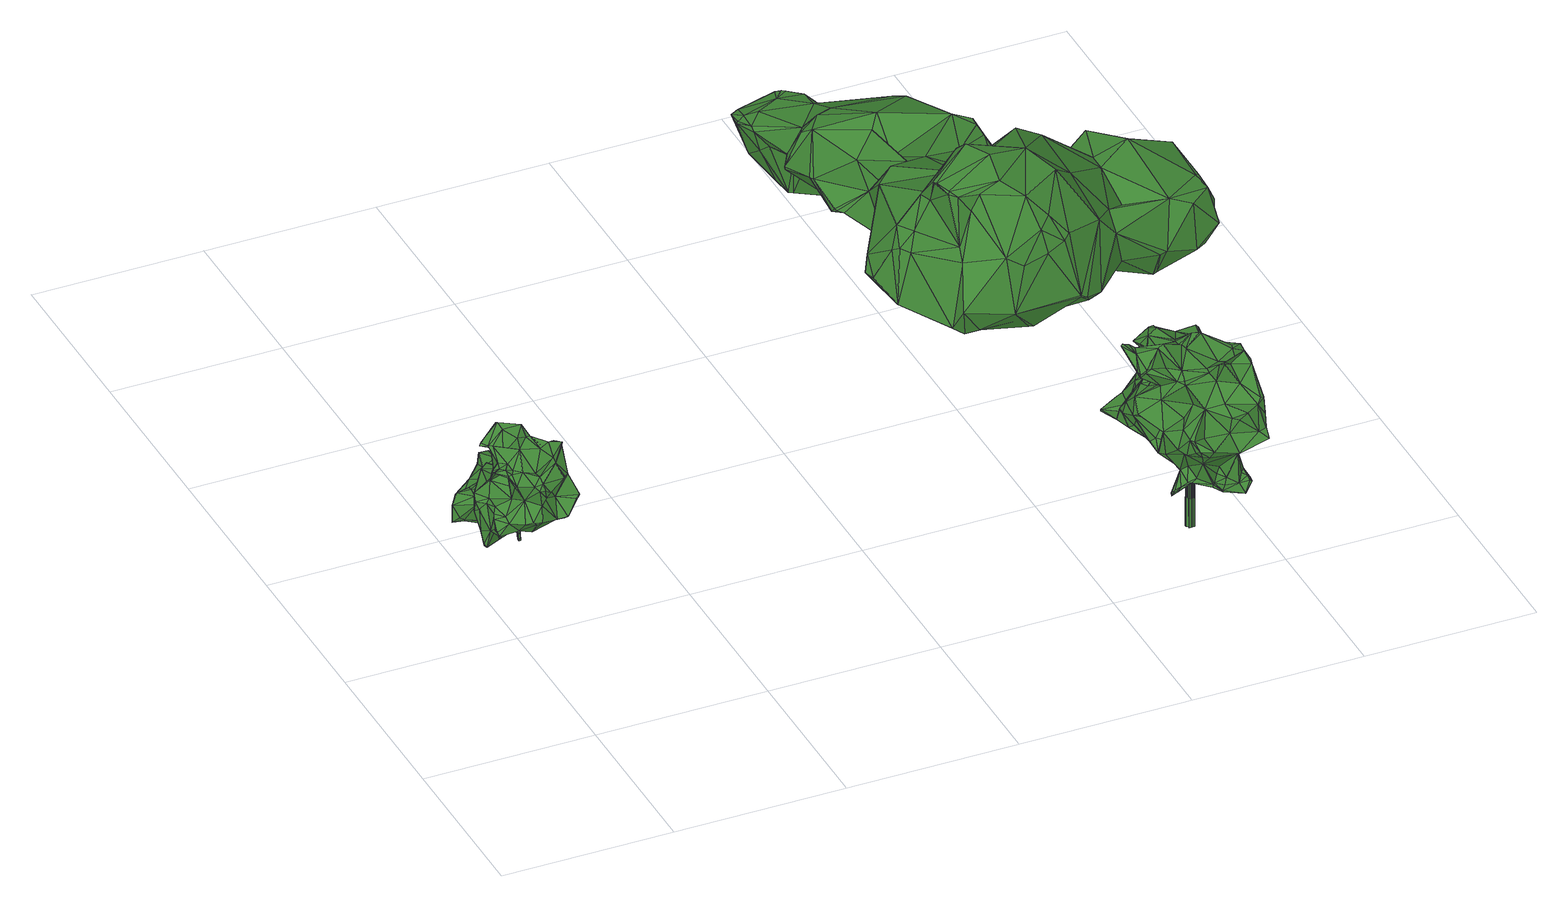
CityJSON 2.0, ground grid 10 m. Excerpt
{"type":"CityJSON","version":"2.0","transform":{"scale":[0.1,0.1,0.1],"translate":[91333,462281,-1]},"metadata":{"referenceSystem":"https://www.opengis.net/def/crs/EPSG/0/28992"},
"CityObjects":{
"tree1":{"type":"SolitaryVegetationObject","attributes":{"gtid":264,"crown_width_m":7.08,"crown_median_z":2.99,"trunk_H_m":3.15,"trunk_DBH_m":0.193,"trunk_radius_m":0.0963,"trunk_base_height_m":-0.16,"original_gtid":"269"},"geometry":[{"type":"Solid","lod":"3","boundaries":[[[[0,1,2]],[[3,4,5]],[[6,4,3]],[[7,8,5]],[[9,10,11]],[[12,13,14]],[[15,1,16]],[[17,18,19]],[[20,21,22]],[[23,24,25]],[[8,26,27]],[[28,29,30]],[[31,32,33]],[[34,35,19]],[[36,37,38]],[[7,39,16]],[[7,16,8]],[[40,41,42]],[[43,44,45]],[[46,47,48]],[[49,50,27]],[[51,25,52]],[[53,54,55]],[[42,41,56]],[[57,58,59]],[[60,61,62]],[[63,64,65]],[[66,67,68]],[[69,5,4]],[[70,71,72]],[[39,2,16]],[[39,73,2]],[[47,74,75]],[[76,33,32]],[[77,78,79]],[[40,80,81]],[[28,82,29]],[[82,83,84]],[[85,86,87]],[[88,87,86]],[[88,86,89]],[[90,46,50]],[[91,84,92]],[[93,87,88]],[[94,95,96]],[[70,72,68]],[[97,98,99]],[[100,101,64]],[[71,48,102]],[[103,17,49]],[[104,105,106]],[[70,107,50]],[[108,109,110]],[[111,112,113]],[[114,95,115]],[[43,116,117]],[[116,108,117]],[[44,117,74]],[[117,110,74]],[[19,118,34]],[[119,118,19]],[[22,120,121]],[[122,123,124]],[[125,126,127]],[[125,127,88]],[[128,129,130]],[[131,132,133]],[[132,134,133]],[[135,68,54]],[[36,136,137]],[[36,137,37]],[[82,105,138]],[[55,54,68]],[[41,139,140]],[[41,141,139]],[[140,139,141]],[[76,142,143]],[[14,144,145]],[[31,146,144]],[[147,148,56]],[[147,56,123]],[[149,147,123]],[[101,100,150]],[[32,13,142]],[[100,140,150]],[[17,19,35]],[[117,44,43]],[[40,151,145]],[[23,25,51]],[[8,135,5]],[[145,152,14]],[[153,154,155]],[[82,28,106]],[[156,106,28]],[[71,50,157]],[[74,47,46]],[[158,159,160]],[[161,10,162]],[[37,163,134]],[[159,164,165]],[[135,54,3]],[[92,166,91]],[[167,164,168]],[[169,164,167]],[[87,170,85]],[[71,157,48]],[[77,10,9]],[[54,53,171]],[[150,140,141]],[[172,173,33]],[[129,128,174]],[[51,52,174]],[[69,170,175]],[[94,113,95]],[[95,113,176]],[[116,45,177]],[[61,60,30]],[[118,119,46]],[[178,153,155]],[[68,72,55]],[[179,180,181]],[[182,80,183]],[[183,80,184]],[[55,72,71]],[[185,186,187]],[[46,34,118]],[[31,144,32]],[[111,113,125]],[[188,136,155]],[[7,5,69]],[[59,58,142]],[[2,187,186]],[[129,166,189]],[[3,5,135]],[[98,62,190]],[[191,190,62]],[[152,48,192]],[[145,193,152]],[[151,152,193]],[[151,193,145]],[[9,11,194]],[[112,89,195]],[[114,96,95]],[[196,173,131]],[[85,197,86]],[[6,197,85]],[[0,2,73]],[[77,162,10]],[[56,198,199]],[[176,113,112]],[[200,176,112]],[[201,75,109]],[[40,81,151]],[[91,166,30]],[[129,30,166]],[[10,179,11]],[[119,74,46]],[[188,155,154]],[[63,196,64]],[[64,196,131]],[[195,89,202]],[[195,202,159]],[[197,202,86]],[[89,86,202]],[[169,203,95]],[[60,28,30]],[[146,65,101]],[[95,176,200]],[[52,25,204]],[[52,204,190]],[[103,205,17]],[[143,79,78]],[[206,31,33]],[[165,164,169]],[[184,80,207]],[[208,154,25]],[[208,25,24]],[[209,210,211]],[[52,190,191]],[[52,191,174]],[[62,61,174]],[[92,84,121]],[[49,35,90]],[[34,90,35]],[[178,136,36]],[[35,49,17]],[[144,212,145]],[[31,65,146]],[[163,213,214]],[[111,125,112]],[[188,213,136]],[[55,102,53]],[[71,102,55]],[[38,134,215]],[[37,134,38]],[[29,82,84]],[[180,216,20]],[[85,217,6]],[[4,6,217]],[[218,219,171]],[[6,219,218]],[[73,220,0]],[[94,220,73]],[[96,220,94]],[[206,65,31]],[[69,175,7]],[[166,92,177]],[[166,177,221]],[[191,62,174]],[[104,222,223]],[[224,0,225]],[[80,226,207]],[[148,207,226]],[[97,99,227]],[[0,224,228]],[[138,181,180]],[[207,148,147]],[[206,63,65]],[[48,152,102]],[[216,179,10]],[[229,53,102]],[[98,97,156]],[[7,175,39]],[[101,65,64]],[[146,101,150]],[[146,150,230]],[[4,170,69]],[[56,226,42]],[[106,227,104]],[[212,141,145]],[[15,16,185]],[[200,112,195]],[[143,142,58]],[[222,36,38]],[[214,134,163]],[[20,83,138]],[[17,205,189]],[[124,231,134]],[[62,98,156]],[[203,232,95]],[[233,160,202]],[[197,233,202]],[[73,234,94]],[[39,234,73]],[[175,170,39]],[[235,126,113]],[[50,46,157]],[[124,123,231]],[[174,224,51]],[[120,236,237]],[[120,237,121]],[[237,177,92]],[[144,238,13]],[[121,83,22]],[[208,232,203]],[[24,232,208]],[[48,157,46]],[[197,183,233]],[[160,233,183]],[[8,66,135]],[[161,21,216]],[[218,197,6]],[[0,228,1]],[[21,20,216]],[[158,160,207]],[[95,200,169]],[[232,24,239]],[[79,240,77]],[[162,77,240]],[[125,113,126]],[[45,116,43]],[[25,154,204]],[[96,225,220]],[[154,209,241]],[[203,169,167]],[[203,167,208]],[[167,168,208]],[[208,168,242]],[[20,22,83]],[[33,173,196]],[[173,194,243]],[[173,243,131]],[[160,184,207]],[[49,90,50]],[[217,85,170]],[[217,170,4]],[[22,240,120]],[[22,162,240]],[[240,236,120]],[[171,53,229]],[[182,183,218]],[[116,177,236]],[[45,221,177]],[[143,58,79]],[[128,130,103]],[[172,9,194]],[[216,10,161]],[[1,228,26]],[[121,84,83]],[[162,21,161]],[[94,234,244]],[[22,21,162]],[[127,244,234]],[[201,192,75]],[[47,75,192]],[[164,245,168]],[[129,61,30]],[[174,61,129]],[[44,74,45]],[[214,213,188]],[[121,237,92]],[[138,105,104]],[[171,219,54]],[[206,33,63]],[[211,188,209]],[[241,209,188]],[[123,199,231]],[[246,240,247]],[[36,222,227]],[[104,227,222]],[[88,127,93]],[[187,1,15]],[[23,51,225]],[[237,236,177]],[[190,153,98]],[[204,153,190]],[[194,173,172]],[[181,138,223]],[[104,223,138]],[[178,155,136]],[[185,187,15]],[[45,74,221]],[[137,213,37]],[[163,37,213]],[[63,33,196]],[[68,107,70]],[[114,23,96]],[[192,48,47]],[[114,115,23]],[[221,74,18]],[[144,146,212]],[[202,160,159]],[[208,209,154]],[[232,239,95]],[[248,186,185]],[[106,105,82]],[[106,156,97]],[[106,97,227]],[[249,189,205]],[[249,205,129]],[[249,129,189]],[[148,226,56]],[[149,207,147]],[[211,158,207]],[[57,250,246]],[[27,67,66]],[[57,13,12]],[[16,26,8]],[[194,251,243]],[[251,215,243]],[[179,216,180]],[[222,252,223]],[[19,74,119]],[[112,125,89]],[[88,89,125]],[[14,59,238]],[[13,57,59]],[[13,59,14]],[[1,26,16]],[[90,34,46]],[[189,166,221]],[[228,103,49]],[[227,178,36]],[[99,178,227]],[[23,225,96]],[[102,152,253]],[[115,95,239]],[[102,253,229]],[[127,234,170]],[[127,170,93]],[[40,145,141]],[[108,110,117]],[[240,108,116]],[[116,236,240]],[[109,108,246]],[[246,108,240]],[[30,84,91]],[[29,84,30]],[[144,14,238]],[[212,230,141]],[[150,141,230]],[[146,230,212]],[[57,247,58]],[[58,247,79]],[[240,79,247]],[[246,247,57]],[[60,156,28]],[[245,210,168]],[[248,2,186]],[[115,239,24]],[[17,189,18]],[[76,32,142]],[[221,18,189]],[[180,20,138]],[[208,254,209]],[[41,140,100]],[[110,109,75]],[[151,253,152]],[[70,50,71]],[[138,83,82]],[[100,199,198]],[[56,199,123]],[[110,75,74]],[[207,122,188]],[[245,211,210]],[[214,124,134]],[[214,122,124]],[[229,253,255]],[[126,235,127]],[[244,127,235]],[[154,241,188]],[[207,188,211]],[[136,213,137]],[[204,154,153]],[[3,54,219]],[[3,219,6]],[[159,245,164]],[[159,158,245]],[[158,211,245]],[[41,40,141]],[[214,188,122]],[[94,244,113]],[[205,103,130]],[[205,130,129]],[[251,252,215]],[[235,113,244]],[[222,38,252]],[[99,98,178]],[[229,255,171]],[[171,255,218]],[[255,182,218]],[[178,98,153]],[[93,170,87]],[[81,255,151]],[[109,246,201]],[[14,201,246]],[[201,152,192]],[[14,152,201]],[[50,107,27]],[[67,27,107]],[[67,107,68]],[[68,135,66]],[[224,174,128]],[[8,27,66]],[[228,224,128]],[[228,128,103]],[[60,62,156]],[[183,197,218]],[[18,74,19]],[[255,81,80]],[[255,80,182]],[[183,184,160]],[[24,23,115]],[[151,255,253]],[[254,210,209]],[[168,210,254]],[[0,220,225]],[[224,225,51]],[[2,1,187]],[[254,208,242]],[[242,168,254]],[[14,246,250]],[[250,12,14]],[[57,12,250]],[[132,243,134]],[[134,243,215]],[[131,243,132]],[[38,215,252]],[[223,11,181]],[[181,11,179]],[[251,194,11]],[[252,251,11]],[[252,11,223]],[[49,27,26]],[[49,26,228]],[[149,123,207]],[[207,123,122]],[[131,133,64]],[[172,78,9]],[[77,9,78]],[[234,39,170]],[[16,248,185]],[[16,2,248]],[[144,13,32]],[[59,13,238]],[[142,13,59]],[[195,159,256]],[[195,256,200]],[[169,200,256]],[[159,165,256]],[[169,256,165]],[[76,143,78]],[[76,78,33]],[[33,78,172]],[[56,41,198]],[[41,100,198]],[[64,231,199]],[[64,199,100]],[[64,133,231]],[[134,231,133]],[[40,226,80]],[[42,226,40]],[[257,258,259]],[[259,258,260]],[[259,260,261]],[[260,258,262]],[[260,262,261]],[[258,257,263]],[[258,263,262]],[[262,263,264]],[[262,264,261]],[[263,257,265]],[[263,265,264]],[[264,265,266]],[[264,266,261]],[[266,265,267]],[[266,267,261]],[[265,257,268]],[[265,268,267]],[[268,257,269]],[[268,269,267]],[[267,269,270]],[[267,270,261]],[[269,257,270]],[[270,257,259]],[[270,259,261]]]]}]},
"tree2":{"type":"SolitaryVegetationObject","attributes":{"gtid":201,"crown_width_m":8.65,"crown_median_z":6.66,"trunk_H_m":7.12,"trunk_DBH_m":0.424,"trunk_radius_m":0.212,"trunk_base_height_m":-0.46,"original_gtid":"206"},"geometry":[{"type":"Solid","lod":"3","boundaries":[[[[271,272,273]],[[274,275,276]],[[277,278,279]],[[280,281,282]],[[283,284,285]],[[286,287,273]],[[288,289,290]],[[291,292,293]],[[294,295,296]],[[296,295,272]],[[295,287,286]],[[297,298,299]],[[300,301,302]],[[285,284,303]],[[304,305,306]],[[294,307,308]],[[309,310,311]],[[297,312,298]],[[313,314,315]],[[313,316,314]],[[286,273,295]],[[317,318,288]],[[319,320,321]],[[312,297,322]],[[323,324,325]],[[326,327,328]],[[279,329,330]],[[324,299,298]],[[304,306,331]],[[332,333,334]],[[335,336,279]],[[337,331,338]],[[337,338,339]],[[340,341,342]],[[295,273,272]],[[343,344,302]],[[287,308,307]],[[325,345,323]],[[346,347,348]],[[349,350,351]],[[352,353,354]],[[355,319,356]],[[357,358,359]],[[357,359,360]],[[361,362,363]],[[364,365,366]],[[367,316,368]],[[369,370,371]],[[369,371,271]],[[372,373,374]],[[275,375,376]],[[377,378,315]],[[379,271,287]],[[380,381,364]],[[382,383,312]],[[325,312,383]],[[384,385,386]],[[384,387,385]],[[388,389,354]],[[390,391,392]],[[304,393,305]],[[385,394,386]],[[395,396,366]],[[366,365,395]],[[384,386,394]],[[344,327,397]],[[398,316,367]],[[399,398,367]],[[400,373,372]],[[401,402,403]],[[404,405,278]],[[404,278,406]],[[400,407,373]],[[408,409,410]],[[288,318,289]],[[411,412,413]],[[411,413,414]],[[280,415,416]],[[417,343,418]],[[398,377,419]],[[420,421,331]],[[282,421,420]],[[422,348,423]],[[348,422,346]],[[271,273,287]],[[424,425,426]],[[330,427,335]],[[391,428,392]],[[368,316,429]],[[430,302,301]],[[300,344,397]],[[291,293,366]],[[431,432,433]],[[354,434,352]],[[357,435,436]],[[357,360,435]],[[296,437,438]],[[294,308,295]],[[324,298,325]],[[312,325,298]],[[425,439,401]],[[312,322,382]],[[299,322,297]],[[436,435,440]],[[275,376,441]],[[275,441,370]],[[442,443,355]],[[281,444,445]],[[370,441,371]],[[446,447,448]],[[449,405,404]],[[450,405,449]],[[451,452,453]],[[347,423,348]],[[454,423,347]],[[417,311,455]],[[343,430,418]],[[456,457,458]],[[459,460,461]],[[287,307,379]],[[462,444,463]],[[280,289,464]],[[290,289,280]],[[290,282,420]],[[391,409,428]],[[408,428,409]],[[317,464,318]],[[464,289,318]],[[452,408,410]],[[395,365,396]],[[295,308,287]],[[280,464,415]],[[317,416,415]],[[317,415,464]],[[280,282,290]],[[465,370,466]],[[328,344,467]],[[288,444,317]],[[376,468,441]],[[343,302,430]],[[430,417,418]],[[416,281,280]],[[469,369,470]],[[271,470,369]],[[379,470,271]],[[336,335,471]],[[471,335,472]],[[473,474,475]],[[392,353,390]],[[476,477,454]],[[398,419,316]],[[478,479,480]],[[481,353,392]],[[333,320,482]],[[347,407,483]],[[446,484,485]],[[341,454,477]],[[341,477,394]],[[292,380,293]],[[486,387,487]],[[488,349,489]],[[488,489,339]],[[472,490,491]],[[492,490,472]],[[493,410,494]],[[442,356,285]],[[495,496,380]],[[483,407,478]],[[497,303,284]],[[469,498,369]],[[463,472,335]],[[307,499,500]],[[462,500,499]],[[470,427,469]],[[335,427,463]],[[475,340,342]],[[302,344,300]],[[501,453,452]],[[502,503,274]],[[454,504,423]],[[462,294,505]],[[296,505,294]],[[296,438,505]],[[303,498,506]],[[493,494,504]],[[364,396,365]],[[489,507,339]],[[400,479,478]],[[372,479,400]],[[459,508,467]],[[449,509,510]],[[497,498,303]],[[479,511,512]],[[349,507,489]],[[351,507,349]],[[463,444,492]],[[476,478,480]],[[483,478,476]],[[513,514,515]],[[439,425,516]],[[424,516,425]],[[322,517,382]],[[518,506,498]],[[517,519,447]],[[520,301,521]],[[299,519,517]],[[522,336,456]],[[443,442,523]],[[480,512,350]],[[480,479,512]],[[388,354,524]],[[392,451,481]],[[399,525,398]],[[526,525,399]],[[353,527,354]],[[430,301,520]],[[504,494,423]],[[495,528,496]],[[364,293,380]],[[529,530,531]],[[511,531,530]],[[511,530,529]],[[319,482,320]],[[368,396,364]],[[368,364,367]],[[486,448,387]],[[349,485,486]],[[511,479,532]],[[533,534,535]],[[536,537,326]],[[492,472,463]],[[381,380,496]],[[426,435,306]],[[424,426,306]],[[404,406,530]],[[404,530,538]],[[303,539,285]],[[506,539,303]],[[417,430,520]],[[540,461,455]],[[425,440,435]],[[445,444,438]],[[505,438,444]],[[456,458,541]],[[339,542,488]],[[299,517,322]],[[358,517,414]],[[447,378,533]],[[543,544,323]],[[374,397,545]],[[546,547,368]],[[480,487,384]],[[362,531,363]],[[486,350,349]],[[536,531,537]],[[436,440,382]],[[377,315,419]],[[315,314,419]],[[316,419,314]],[[548,539,549]],[[366,293,364]],[[550,375,503]],[[337,339,458]],[[425,435,426]],[[380,292,495]],[[390,352,391]],[[420,551,290]],[[552,383,553]],[[542,446,488]],[[375,550,376]],[[449,510,554]],[[449,554,450]],[[544,324,323]],[[544,546,324]],[[544,555,556]],[[541,277,522]],[[476,454,483]],[[347,483,454]],[[501,557,558]],[[559,437,439]],[[467,508,560]],[[516,559,439]],[[561,562,431]],[[516,305,393]],[[281,317,444]],[[371,441,403]],[[505,444,462]],[[444,288,490]],[[371,403,402]],[[317,281,416]],[[424,305,516]],[[369,466,370]],[[563,474,473]],[[384,487,387]],[[285,561,442]],[[543,555,544]],[[486,487,480]],[[324,564,299]],[[503,481,451]],[[452,392,428]],[[452,451,392]],[[563,377,474]],[[565,321,320]],[[528,291,556]],[[434,354,389]],[[475,342,566]],[[363,531,538]],[[536,538,531]],[[524,354,567]],[[524,567,568]],[[434,389,422]],[[447,569,448]],[[533,569,447]],[[535,569,533]],[[502,284,503]],[[500,427,570]],[[510,562,548]],[[425,553,383]],[[408,452,428]],[[351,571,507]],[[572,507,571]],[[572,571,351]],[[514,432,573]],[[409,434,422]],[[391,434,409]],[[352,434,391]],[[525,528,550]],[[363,529,361]],[[444,490,492]],[[549,539,518]],[[518,539,506]],[[471,456,336]],[[399,367,526]],[[532,531,511]],[[421,304,331]],[[271,574,272]],[[282,281,304]],[[282,304,421]],[[461,460,455]],[[376,550,528]],[[291,528,292]],[[575,503,451]],[[575,550,503]],[[511,351,512]],[[339,507,541]],[[481,527,353]],[[533,563,534]],[[299,564,519]],[[315,519,564]],[[454,576,504]],[[341,576,454]],[[504,576,493]],[[452,493,576]],[[284,276,497]],[[503,283,481]],[[284,283,503]],[[577,356,319]],[[540,333,461]],[[359,306,435]],[[290,491,288]],[[542,306,359]],[[340,576,341]],[[560,328,467]],[[389,373,346]],[[578,277,572]],[[374,373,389]],[[374,389,397]],[[537,531,532]],[[537,532,397]],[[397,327,537]],[[470,570,427]],[[311,417,309]],[[529,531,361]],[[532,545,397]],[[502,274,276]],[[554,518,450]],[[541,522,456]],[[313,324,429]],[[313,429,316]],[[529,579,406]],[[530,406,579]],[[407,346,373]],[[512,351,350]],[[311,540,455]],[[283,527,481]],[[319,355,482]],[[352,390,353]],[[447,519,378]],[[315,378,519]],[[389,388,568]],[[396,368,547]],[[553,403,552]],[[435,360,359]],[[468,403,441]],[[422,410,409]],[[401,553,425]],[[423,494,410]],[[358,436,517]],[[382,517,436]],[[517,447,411]],[[517,411,414]],[[537,327,326]],[[411,447,412]],[[363,579,529]],[[450,330,329]],[[580,528,556]],[[577,319,321]],[[509,449,532]],[[367,364,381]],[[381,526,367]],[[578,406,277]],[[469,427,330]],[[330,518,498]],[[330,498,469]],[[304,281,393]],[[516,393,559]],[[450,518,330]],[[511,406,578]],[[529,406,511]],[[361,531,362]],[[424,306,305]],[[486,480,350]],[[515,514,573]],[[575,453,550]],[[381,496,526]],[[525,526,496]],[[486,485,484]],[[335,581,330]],[[279,330,581]],[[463,500,462]],[[277,279,522]],[[476,480,582]],[[336,522,279]],[[525,496,528]],[[523,442,561]],[[559,393,445]],[[474,377,398]],[[550,501,525]],[[566,342,583]],[[525,558,398]],[[553,401,403]],[[423,410,422]],[[468,552,403]],[[502,276,284]],[[452,576,340]],[[501,452,340]],[[495,292,528]],[[445,393,281]],[[580,376,528]],[[471,472,491]],[[471,491,457]],[[456,471,457]],[[561,431,523]],[[562,513,515]],[[550,453,501]],[[451,453,575]],[[309,568,310]],[[565,577,321]],[[584,585,433]],[[443,508,333]],[[567,311,310]],[[384,582,480]],[[394,476,582]],[[394,582,384]],[[476,394,477]],[[461,508,459]],[[333,508,461]],[[300,521,301]],[[520,521,309]],[[397,389,300]],[[503,375,274]],[[346,422,389]],[[586,309,521]],[[587,332,334]],[[588,412,447]],[[313,564,324]],[[334,540,354]],[[440,425,589]],[[442,355,356]],[[279,581,335]],[[546,556,291]],[[563,533,377]],[[377,533,378]],[[473,566,385]],[[566,473,475]],[[413,358,414]],[[359,358,413]],[[370,465,275]],[[497,275,465]],[[400,478,407]],[[346,407,347]],[[479,372,374]],[[532,479,374]],[[497,466,498]],[[465,466,497]],[[369,498,466]],[[274,375,275]],[[313,315,564]],[[446,588,447]],[[501,558,525]],[[402,401,437]],[[402,437,272]],[[468,555,543]],[[468,590,555]],[[356,565,332]],[[445,438,559]],[[543,552,468]],[[325,383,345]],[[543,345,383]],[[323,345,543]],[[536,433,538]],[[404,538,433]],[[339,541,458]],[[309,417,520]],[[277,541,507]],[[527,587,354]],[[334,354,587]],[[433,432,584]],[[356,332,587]],[[429,324,591]],[[429,591,368]],[[509,532,433]],[[357,436,358]],[[580,590,376]],[[556,590,580]],[[458,457,337]],[[376,590,468]],[[340,475,557]],[[340,557,501]],[[558,557,398]],[[474,398,557]],[[474,557,475]],[[534,563,592]],[[534,592,385]],[[559,438,437]],[[272,437,296]],[[294,499,307]],[[462,499,294]],[[446,448,484]],[[567,310,568]],[[401,439,437]],[[448,486,484]],[[349,488,485]],[[446,485,488]],[[548,285,539]],[[277,406,278]],[[543,383,552]],[[547,593,396]],[[585,509,433]],[[584,509,585]],[[510,509,562]],[[542,588,446]],[[542,359,588]],[[562,509,513]],[[514,513,509]],[[452,410,493]],[[344,328,327]],[[586,389,309]],[[309,389,568]],[[300,586,521]],[[300,389,586]],[[473,592,563]],[[351,511,578]],[[385,592,473]],[[491,490,288]],[[562,515,432]],[[509,432,514]],[[584,432,509]],[[562,432,431]],[[433,532,404]],[[546,368,591]],[[546,591,324]],[[527,283,356]],[[356,587,527]],[[285,356,283]],[[565,356,577]],[[320,333,565]],[[544,556,546]],[[339,338,542]],[[542,338,306]],[[331,306,338]],[[383,382,589]],[[440,589,382]],[[383,589,425]],[[374,545,532]],[[404,532,449]],[[561,548,562]],[[561,285,548]],[[554,548,518]],[[548,549,518]],[[431,536,523]],[[431,433,536]],[[510,548,554]],[[291,593,546]],[[556,555,590]],[[515,573,432]],[[535,534,387]],[[385,387,534]],[[412,588,413]],[[413,588,359]],[[405,329,279]],[[405,279,278]],[[450,329,405]],[[387,569,535]],[[448,569,387]],[[538,579,363]],[[530,579,538]],[[578,572,351]],[[463,427,500]],[[507,572,277]],[[566,583,385]],[[385,583,394]],[[443,523,560]],[[326,560,523]],[[326,328,560]],[[583,342,341]],[[583,341,394]],[[388,524,568]],[[540,311,567]],[[540,567,354]],[[331,551,420]],[[331,337,551]],[[457,551,337]],[[491,290,551]],[[491,551,457]],[[402,272,574]],[[402,574,371]],[[371,574,271]],[[379,570,470]],[[307,570,379]],[[500,570,307]],[[455,460,417]],[[343,417,460]],[[343,460,344]],[[467,344,460]],[[467,460,459]],[[560,508,443]],[[366,396,593]],[[366,593,291]],[[547,546,593]],[[355,333,482]],[[355,443,333]],[[523,584,326]],[[536,326,584]],[[536,584,523]],[[565,333,332]],[[334,333,540]],[[497,276,275]],[[594,595,596]],[[594,596,597]],[[597,596,598]],[[597,598,599]],[[596,595,600]],[[596,600,598]],[[600,595,601]],[[600,601,598]],[[598,601,602]],[[598,602,599]],[[602,601,603]],[[602,603,599]],[[601,595,604]],[[601,604,603]],[[604,595,605]],[[604,605,603]],[[603,605,606]],[[603,606,599]],[[605,595,607]],[[605,607,606]],[[606,607,608]],[[606,608,599]],[[607,595,609]],[[607,609,608]],[[608,609,610]],[[608,610,599]],[[609,595,611]],[[609,611,610]],[[611,595,612]],[[611,612,610]],[[610,612,613]],[[610,613,599]],[[612,595,614]],[[612,614,613]],[[613,614,615]],[[613,615,599]],[[615,614,616]],[[615,616,599]],[[614,595,617]],[[614,617,616]],[[616,617,618]],[[616,618,599]],[[617,595,619]],[[617,619,618]],[[618,619,620]],[[618,620,599]],[[619,595,621]],[[619,621,620]],[[620,621,622]],[[620,622,599]],[[621,595,623]],[[621,623,622]],[[623,595,624]],[[623,624,622]],[[622,624,625]],[[622,625,599]],[[624,595,594]],[[624,594,625]],[[625,594,597]],[[625,597,599]]]]}]},
"tree3":{"type":"SolitaryVegetationObject","attributes":{"gtid":176,"crown_width_m":20.83,"crown_median_z":5.13,"trunk_H_m":5.49,"trunk_DBH_m":0.929,"trunk_radius_m":0.465,"trunk_base_height_m":-0.36,"original_gtid":"180"},"geometry":[{"type":"Solid","lod":"3","boundaries":[[[[626,627,628]],[[629,630,631]],[[632,633,634]],[[635,636,637]],[[638,639,640]],[[638,641,639]],[[642,643,644]],[[645,646,647]],[[648,649,638]],[[650,651,652]],[[653,654,655]],[[656,651,657]],[[646,658,659]],[[660,661,662]],[[663,659,658]],[[664,665,666]],[[667,668,669]],[[667,670,668]],[[671,661,660]],[[632,634,655]],[[672,632,655]],[[649,673,641]],[[662,637,674]],[[675,676,677]],[[678,679,680]],[[680,681,678]],[[682,683,684]],[[685,686,687]],[[688,689,690]],[[691,630,692]],[[693,694,659]],[[627,695,696]],[[669,627,696]],[[697,698,676]],[[699,640,639]],[[699,639,641]],[[700,701,674]],[[702,703,652]],[[641,704,699]],[[696,699,704]],[[705,706,707]],[[708,709,710]],[[711,657,712]],[[640,713,714]],[[645,715,678]],[[647,715,645]],[[716,717,688]],[[718,719,632]],[[626,628,720]],[[678,721,679]],[[640,699,713]],[[722,675,723]],[[724,725,660]],[[726,725,724]],[[721,678,715]],[[662,691,637]],[[658,646,645]],[[727,728,729]],[[635,730,731]],[[727,729,654]],[[662,724,660]],[[732,733,734]],[[696,667,669]],[[679,653,655]],[[679,655,680]],[[727,653,721]],[[654,653,727]],[[728,715,735]],[[736,650,737]],[[667,738,739]],[[672,728,665]],[[626,713,699]],[[721,715,727]],[[727,715,728]],[[728,740,665]],[[672,729,728]],[[737,668,741]],[[742,743,744]],[[654,729,672]],[[654,672,655]],[[627,703,628]],[[745,746,747]],[[748,749,742]],[[628,703,720]],[[674,636,700]],[[660,726,671]],[[750,751,663]],[[720,713,626]],[[752,753,754]],[[755,754,753]],[[756,757,636]],[[758,701,757]],[[650,703,627]],[[660,725,726]],[[692,759,637]],[[700,757,701]],[[662,674,701]],[[662,701,724]],[[758,724,701]],[[679,721,653]],[[758,734,724]],[[671,726,760]],[[732,761,697]],[[697,761,684]],[[762,717,763]],[[697,722,764]],[[646,694,647]],[[765,766,719]],[[767,768,769]],[[626,695,627]],[[696,695,626]],[[699,696,626]],[[708,770,771]],[[755,753,772]],[[671,631,630]],[[718,632,672]],[[773,774,775]],[[773,775,776]],[[769,777,778]],[[768,777,769]],[[733,764,779]],[[659,694,646]],[[647,735,715]],[[707,663,658]],[[711,712,780]],[[702,713,720]],[[780,712,781]],[[640,714,638]],[[648,638,714]],[[630,782,692]],[[694,693,783]],[[784,785,752]],[[632,719,633]],[[633,719,774]],[[786,680,787]],[[786,787,788]],[[687,789,790]],[[700,636,757]],[[720,703,702]],[[754,755,644]],[[791,754,644]],[[792,793,677]],[[627,669,650]],[[668,650,669]],[[650,668,737]],[[645,794,658]],[[795,794,645]],[[755,772,642]],[[796,642,772]],[[788,787,648]],[[641,673,797]],[[798,799,800]],[[801,802,770]],[[801,770,710]],[[782,629,802]],[[732,764,733]],[[697,764,732]],[[726,724,760]],[[752,785,753]],[[664,803,665]],[[652,703,650]],[[665,803,672]],[[714,788,648]],[[737,741,736]],[[779,722,804]],[[779,764,722]],[[745,708,771]],[[805,806,760]],[[691,662,661]],[[805,631,806]],[[807,770,802]],[[629,631,808]],[[809,798,800]],[[809,810,798]],[[811,740,728]],[[811,812,740]],[[760,806,671]],[[697,676,722]],[[631,807,808]],[[813,814,794]],[[815,799,781]],[[736,651,650]],[[816,817,818]],[[719,766,819]],[[798,781,799]],[[638,649,641]],[[765,719,718]],[[716,688,820]],[[682,687,769]],[[682,789,687]],[[633,773,821]],[[633,774,773]],[[652,651,656]],[[822,823,824]],[[688,824,823]],[[634,821,680]],[[655,634,680]],[[633,821,634]],[[825,826,730]],[[827,779,804]],[[793,814,813]],[[672,803,765]],[[672,765,718]],[[685,828,829]],[[830,828,685]],[[829,828,831]],[[734,760,724]],[[716,719,819]],[[745,779,827]],[[792,677,832]],[[666,772,833]],[[666,833,664]],[[772,753,785]],[[784,772,785]],[[692,637,691]],[[708,710,770]],[[782,630,629]],[[802,825,782]],[[782,825,730]],[[758,818,734]],[[767,687,686]],[[730,759,782]],[[782,759,692]],[[834,776,822]],[[816,835,817]],[[671,630,661]],[[691,661,630]],[[825,801,836]],[[837,836,801]],[[657,711,656]],[[811,728,735]],[[637,636,674]],[[803,766,765]],[[756,636,635]],[[637,759,635]],[[730,635,759]],[[736,741,838]],[[645,681,743]],[[645,678,681]],[[685,837,839]],[[710,839,837]],[[769,687,767]],[[821,787,680]],[[805,771,770]],[[805,770,807]],[[738,667,696]],[[687,837,685]],[[757,818,758]],[[825,836,826]],[[680,786,681]],[[840,681,786]],[[684,761,817]],[[795,645,743]],[[838,712,736]],[[651,736,712]],[[741,668,670]],[[791,841,754]],[[804,722,842]],[[723,842,722]],[[843,820,823]],[[804,844,810]],[[651,712,657]],[[804,842,844]],[[730,826,845]],[[846,739,847]],[[834,847,738]],[[797,834,738]],[[748,848,849]],[[677,676,698]],[[677,698,832]],[[675,677,793]],[[813,794,795]],[[717,716,833]],[[814,793,791]],[[845,731,730]],[[828,710,747]],[[828,747,800]],[[850,851,852]],[[702,788,713]],[[713,788,714]],[[804,810,827]],[[851,776,673]],[[846,799,853]],[[819,833,716]],[[854,686,685]],[[754,841,752]],[[855,841,791]],[[635,731,756]],[[745,771,779]],[[742,744,656]],[[711,742,656]],[[710,709,856]],[[768,857,777]],[[767,854,858]],[[767,686,854]],[[830,839,710]],[[685,839,830]],[[856,709,745]],[[708,745,709]],[[859,786,788]],[[840,786,859]],[[857,855,791]],[[771,733,779]],[[629,808,807]],[[629,807,802]],[[707,794,814]],[[840,652,744]],[[840,744,743]],[[658,794,707]],[[789,860,790]],[[652,788,702]],[[643,812,750]],[[849,848,861]],[[738,704,797]],[[793,813,675]],[[849,723,748]],[[844,861,798]],[[693,750,812]],[[749,795,743]],[[814,705,707]],[[796,643,642]],[[858,854,717]],[[717,854,689]],[[827,746,745]],[[778,777,857]],[[717,762,858]],[[830,710,828]],[[769,683,682]],[[784,752,841]],[[675,722,676]],[[815,853,799]],[[747,746,800]],[[740,796,666]],[[740,666,665]],[[666,796,772]],[[644,755,642]],[[775,822,776]],[[856,747,710]],[[781,670,815]],[[857,768,855]],[[855,768,762]],[[778,683,769]],[[857,683,778]],[[857,791,793]],[[857,793,792]],[[705,644,706]],[[705,791,644]],[[810,844,798]],[[689,829,862]],[[829,831,862]],[[854,829,689]],[[768,767,858]],[[768,858,762]],[[805,733,771]],[[685,829,854]],[[800,831,828]],[[810,809,746]],[[810,746,827]],[[863,690,689]],[[664,833,864]],[[693,659,751]],[[663,751,659]],[[663,707,706]],[[822,690,863]],[[800,746,809]],[[656,744,652]],[[743,681,840]],[[788,652,840]],[[840,859,788]],[[822,847,834]],[[739,846,853]],[[864,833,819]],[[742,848,748]],[[732,818,761]],[[834,673,776]],[[851,673,649]],[[863,847,822]],[[846,847,863]],[[673,834,797]],[[671,806,631]],[[814,791,705]],[[739,738,847]],[[775,843,823]],[[796,812,643]],[[796,740,812]],[[706,644,643]],[[823,820,688]],[[823,822,775]],[[688,690,824]],[[822,824,690]],[[734,818,732]],[[784,763,772]],[[838,670,712]],[[826,836,845]],[[706,643,750]],[[649,852,851]],[[649,648,852]],[[850,852,787]],[[787,852,648]],[[856,745,747]],[[780,781,798]],[[797,704,641]],[[733,805,734]],[[760,734,805]],[[675,865,723]],[[849,844,723]],[[807,631,805]],[[813,795,865]],[[844,842,723]],[[675,813,865]],[[835,816,860]],[[835,860,789]],[[684,832,698]],[[689,688,717]],[[865,748,723]],[[749,748,795]],[[865,795,748]],[[853,815,670]],[[741,670,838]],[[816,818,756]],[[790,860,845]],[[750,693,751]],[[757,756,818]],[[761,818,817]],[[749,743,742]],[[864,819,766]],[[719,843,774]],[[774,843,775]],[[684,683,832]],[[684,698,697]],[[857,832,683]],[[792,832,857]],[[816,756,731]],[[682,835,789]],[[684,835,682]],[[817,835,684]],[[816,845,860]],[[816,731,845]],[[850,821,773]],[[850,787,821]],[[836,790,845]],[[837,790,836]],[[837,687,790]],[[861,844,849]],[[837,801,710]],[[802,801,825]],[[851,850,776]],[[773,776,850]],[[739,670,667]],[[853,670,739]],[[781,712,670]],[[738,696,704]],[[750,663,706]],[[664,766,803]],[[664,864,766]],[[841,763,784]],[[855,763,841]],[[762,763,855]],[[772,763,833]],[[717,833,763]],[[843,716,820]],[[843,719,716]],[[846,866,799]],[[735,647,783]],[[647,694,783]],[[811,735,783]],[[811,783,812]],[[812,783,693]],[[711,867,861]],[[711,848,742]],[[711,861,848]],[[798,861,867]],[[780,798,867]],[[780,867,711]],[[863,866,846]],[[800,866,831]],[[800,799,866]],[[863,689,866]],[[862,831,866]],[[862,866,689]],[[868,869,870]],[[868,870,871]],[[871,870,872]],[[871,872,873]],[[870,869,874]],[[870,874,872]],[[872,874,875]],[[872,875,873]],[[874,869,876]],[[874,876,875]],[[875,876,877]],[[875,877,873]],[[876,869,878]],[[876,878,877]],[[877,878,879]],[[877,879,873]],[[878,869,880]],[[878,880,879]],[[879,880,881]],[[879,881,873]],[[880,869,882]],[[880,882,881]],[[881,882,883]],[[881,883,873]],[[882,869,884]],[[882,884,883]],[[883,884,885]],[[883,885,873]],[[884,869,886]],[[884,886,885]],[[885,886,887]],[[885,887,873]],[[886,869,888]],[[886,888,887]],[[887,888,889]],[[887,889,873]],[[888,869,890]],[[888,890,889]],[[889,890,891]],[[889,891,873]],[[890,869,892]],[[890,892,891]],[[891,892,893]],[[891,893,873]],[[892,869,894]],[[892,894,893]],[[893,894,895]],[[893,895,873]],[[894,869,896]],[[894,896,895]],[[895,896,897]],[[895,897,873]],[[896,869,898]],[[896,898,897]],[[897,898,899]],[[897,899,873]],[[898,869,900]],[[898,900,899]],[[899,900,901]],[[899,901,873]],[[900,869,902]],[[900,902,901]],[[901,902,903]],[[901,903,873]],[[902,869,904]],[[902,904,903]],[[903,904,905]],[[903,905,873]],[[904,869,906]],[[904,906,905]],[[905,906,907]],[[905,907,873]],[[906,869,908]],[[906,908,907]],[[907,908,909]],[[907,909,873]],[[908,869,910]],[[908,910,909]],[[909,910,911]],[[909,911,873]],[[910,869,912]],[[910,912,911]],[[911,912,913]],[[911,913,873]],[[912,869,914]],[[912,914,913]],[[913,914,915]],[[913,915,873]],[[914,869,916]],[[914,916,915]],[[915,916,917]],[[915,917,873]],[[916,869,868]],[[916,868,917]],[[917,868,871]],[[917,871,873]]]]}]}
},
"vertices":[
[42,190,18],[37,188,22],[40,203,26],[14,210,25],[22,213,23],[16,212,21],[23,212,31],[26,210,17],[20,197,19],[36,150,67],[36,146,65],[46,152,72],[28,172,60],[20,167,66],[18,174,55],[25,189,25],[27,197,20],[20,167,21],[16,163,31],[10,160,23],[38,148,54],[37,144,57],[35,145,52],[53,190,23],[65,187,23],[56,182,30],[25,190,20],[20,185,20],[51,152,37],[49,147,39],[45,153,36],[22,180,72],[25,167,68],[32,167,75],[13,167,18],[18,167,20],[57,166,54],[52,174,62],[52,166,68],[31,209,17],[28,180,56],[28,186,69],[32,185,67],[12,152,37],[12,155,37],[13,151,35],[11,171,27],[11,173,39],[10,177,36],[24,176,20],[17,185,23],[49,178,26],[51,176,26],[8,195,37],[9,201,28],[4,192,32],[38,191,65],[22,160,64],[22,160,65],[16,165,66],[54,161,40],[44,168,33],[52,170,31],[36,179,74],[40,183,79],[29,183,79],[14,193,22],[13,192,22],[4,192,21],[24,213,20],[10,189,23],[14,182,36],[7,189,25],[45,204,19],[12,160,33],[14,170,44],[26,163,66],[31,146,64],[30,159,66],[24,153,62],[26,193,50],[25,194,52],[50,145,41],[44,146,40],[43,146,40],[31,219,34],[33,222,39],[38,229,26],[42,226,34],[39,223,38],[15,170,25],[34,151,34],[31,149,34],[39,228,24],[50,209,18],[63,203,20],[51,198,19],[56,160,38],[61,164,37],[56,164,40],[28,189,80],[28,187,81],[14,185,39],[31,173,20],[58,148,51],[56,148,49],[57,148,49],[10,189,22],[18,154,44],[15,161,47],[13,158,45],[40,216,27],[44,211,36],[51,214,22],[62,192,25],[63,190,23],[18,150,42],[12,156,43],[10,164,22],[9,162,24],[29,143,44],[34,142,43],[39,181,55],[41,192,63],[40,189,65],[41,218,31],[51,218,22],[42,223,21],[37,175,24],[38,165,31],[31,173,24],[39,170,80],[45,165,74],[40,179,73],[43,176,67],[11,201,23],[57,176,49],[51,175,60],[46,153,50],[26,187,69],[25,188,70],[25,184,69],[22,163,67],[24,159,66],[21,171,67],[22,178,55],[20,181,72],[41,197,62],[40,192,63],[42,196,62],[17,184,73],[20,190,52],[11,179,46],[55,172,41],[56,179,39],[57,176,47],[57,158,37],[21,179,29],[47,194,46],[49,204,46],[40,201,43],[36,143,62],[33,143,63],[48,177,61],[56,200,48],[57,202,49],[34,156,32],[57,200,34],[54,200,35],[60,205,35],[32,215,24],[16,197,37],[37,158,64],[43,165,74],[47,169,23],[30,214,19],[51,205,26],[24,150,36],[56,169,49],[49,148,64],[42,150,57],[50,149,64],[28,191,43],[34,198,40],[34,190,46],[30,195,35],[38,199,35],[39,187,31],[48,181,50],[23,163,35],[54,175,31],[50,172,28],[10,175,43],[21,181,44],[45,153,75],[46,210,40],[37,170,80],[30,210,38],[40,186,74],[41,188,74],[57,205,32],[16,171,46],[38,211,41],[60,195,28],[55,178,32],[28,171,24],[26,176,68],[37,189,49],[57,186,34],[46,187,44],[46,195,43],[48,193,47],[21,180,71],[50,177,60],[46,178,60],[51,166,76],[40,145,59],[30,213,25],[26,202,36],[16,205,26],[49,199,19],[24,155,39],[53,158,62],[53,152,63],[42,181,23],[45,191,20],[37,183,53],[53,156,49],[34,184,20],[15,192,39],[16,183,72],[41,188,75],[63,192,25],[40,201,42],[46,212,19],[53,219,22],[25,144,43],[31,143,42],[16,167,66],[64,190,23],[28,152,53],[46,184,45],[54,191,28],[48,166,76],[49,218,19],[50,195,47],[24,160,50],[23,153,62],[32,205,29],[29,172,27],[29,164,53],[53,159,79],[53,160,76],[19,187,42],[42,190,33],[21,191,44],[49,204,39],[38,180,8],[38,181,8],[36,181,40],[36,182,40],[35,181,40],[35,182,40],[37,181,8],[34,182,40],[37,180,8],[34,181,40],[35,180,40],[37,179,8],[38,179,8],[36,180,40],
[336,75,66],[334,91,63],[334,91,62],[350,45,80],[334,49,85],[345,45,70],[383,59,73],[380,54,72],[369,65,82],[382,107,52],[379,105,55],[393,102,59],[346,34,66],[343,37,66],[353,33,57],[335,91,62],[335,90,62],[377,93,50],[381,96,47],[386,92,51],[335,47,114],[335,44,113],[335,46,114],[342,91,61],[339,93,62],[344,95,65],[359,79,117],[356,78,117],[358,72,120],[384,19,56],[385,13,54],[384,14,53],[343,40,66],[385,98,64],[378,86,69],[389,86,80],[341,83,62],[339,89,61],[378,11,53],[370,11,54],[367,7,54],[357,80,116],[361,55,121],[361,50,122],[371,56,123],[350,46,128],[379,102,44],[380,98,46],[344,23,49],[347,22,49],[343,20,49],[360,79,116],[349,74,111],[352,70,118],[347,78,111],[373,26,58],[381,22,57],[376,20,54],[365,55,81],[353,63,73],[398,88,73],[354,24,52],[356,23,52],[359,23,54],[364,77,70],[376,72,69],[395,81,72],[396,83,74],[395,76,77],[374,31,107],[385,25,106],[377,27,119],[381,12,50],[380,17,52],[348,76,110],[390,11,76],[392,7,87],[391,1,84],[401,53,91],[399,43,93],[389,47,84],[356,10,76],[351,18,74],[359,15,68],[353,28,52],[353,31,56],[382,81,105],[384,83,107],[390,79,91],[383,78,92],[386,46,49],[386,46,48],[383,48,49],[336,50,123],[331,56,127],[330,56,126],[347,46,126],[338,56,123],[338,64,67],[334,63,78],[337,73,74],[388,23,80],[389,17,78],[376,24,75],[335,45,88],[337,54,93],[364,48,120],[375,55,123],[338,76,64],[335,42,115],[339,43,116],[364,83,111],[359,79,104],[395,35,112],[390,31,122],[393,29,117],[395,47,115],[372,23,58],[377,10,73],[353,11,79],[354,8,81],[351,14,86],[376,96,60],[392,26,116],[331,57,126],[335,57,125],[383,21,57],[357,38,114],[351,45,113],[390,19,79],[351,84,81],[346,83,68],[348,77,82],[378,42,66],[378,52,77],[382,50,64],[391,16,79],[361,18,82],[361,5,81],[374,14,84],[385,76,105],[386,76,105],[386,81,107],[385,82,108],[382,107,43],[381,107,43],[379,5,50],[382,10,51],[362,49,122],[394,98,62],[393,98,62],[377,8,74],[387,5,87],[374,97,81],[369,86,90],[375,89,89],[354,81,69],[353,13,85],[351,53,119],[385,10,53],[367,29,59],[368,29,60],[375,36,63],[360,8,76],[376,89,89],[379,81,105],[348,94,68],[355,98,62],[356,93,79],[376,77,103],[337,65,83],[358,29,54],[358,28,53],[370,97,57],[370,98,58],[394,66,98],[383,61,111],[392,56,111],[375,39,82],[364,50,78],[351,23,87],[363,21,98],[361,32,95],[389,11,100],[367,7,53],[381,75,67],[386,85,64],[390,79,70],[367,16,53],[370,11,53],[364,13,53],[355,92,62],[357,88,64],[380,100,44],[339,55,80],[340,61,70],[369,18,54],[345,64,93],[348,65,68],[342,69,65],[377,77,65],[375,81,65],[379,29,119],[371,37,112],[374,27,120],[394,15,101],[392,14,102],[393,22,88],[390,33,80],[398,33,95],[348,23,75],[352,25,51],[394,13,92],[394,58,97],[398,57,95],[393,44,99],[395,41,110],[397,67,88],[396,66,86],[378,91,53],[382,89,55],[372,95,60],[375,13,94],[378,10,94],[335,42,113],[338,42,115],[342,46,68],[344,50,66],[345,88,63],[349,83,66],[356,31,109],[349,39,71],[343,31,83],[381,6,100],[355,97,61],[347,44,69],[390,64,84],[362,20,53],[366,33,79],[363,36,79],[385,44,69],[391,41,82],[362,22,78],[375,26,75],[359,20,73],[369,98,77],[371,77,111],[356,48,74],[366,66,113],[384,10,54],[384,13,55],[380,70,71],[364,30,57],[369,20,56],[353,35,110],[342,43,116],[351,21,73],[347,43,104],[385,50,58],[383,49,59],[384,46,54],[378,36,65],[376,55,122],[390,46,114],[391,49,114],[374,35,61],[376,33,61],[383,47,55],[348,39,69],[364,13,55],[383,67,73],[393,79,90],[356,72,102],[355,68,108],[381,21,58],[344,55,116],[336,57,124],[357,38,74],[352,42,74],[346,40,97],[387,88,63],[352,72,92],[355,78,86],[360,44,77],[350,61,95],[350,51,110],[371,34,111],[356,32,111],[363,96,70],[367,22,56],[357,30,57],[356,31,72],[380,42,111],[362,58,120],[350,23,51],[376,25,122],[365,14,55],[373,16,55],[390,56,112],[342,76,65],[386,62,83],[383,58,74],[369,27,59],[342,82,65],[356,33,87],[374,20,99],[346,23,50],[383,54,72],[384,50,58],[351,53,98],[361,72,80],[389,26,101],[381,29,117],[371,29,60],[375,30,77],[382,17,55],[357,30,58],[387,74,103],[362,76,102],[347,59,94],[345,55,118],[386,33,115],[337,53,122],[370,50,5],[368,50,5],[370,51,5],[370,51,77],[370,52,77],[368,51,77],[369,51,5],[369,52,5],[370,53,77],[369,53,77],[368,52,5],[367,52,5],[368,53,77],[366,52,5],[367,53,77],[366,51,5],[366,52,77],[365,51,5],[365,50,5],[366,51,77],[366,49,5],[366,50,77],[367,50,77],[366,48,5],[367,49,77],[367,48,5],[368,49,77],[368,48,5],[369,49,77],[369,48,5],[369,49,5],[370,50,77],
[473,252,59],[469,267,62],[466,260,73],[313,417,17],[305,423,20],[322,424,36],[366,186,67],[372,190,61],[370,187,65],[283,414,43],[277,430,52],[284,430,31],[448,219,54],[455,224,53],[464,226,62],[454,228,52],[283,235,91],[290,232,102],[284,241,102],[355,233,136],[331,226,143],[330,211,136],[428,213,62],[426,222,44],[458,277,84],[433,297,78],[431,270,98],[359,192,101],[348,189,98],[366,186,68],[417,293,93],[427,299,79],[323,239,144],[298,221,137],[304,441,58],[301,437,38],[283,442,52],[297,223,137],[301,192,58],[297,184,77],[295,194,62],[451,279,43],[459,294,57],[464,278,56],[443,303,52],[311,435,39],[325,180,71],[426,227,44],[278,439,52],[333,312,88],[325,337,75],[324,316,85],[366,219,128],[363,195,103],[386,207,98],[381,233,113],[279,341,72],[280,339,72],[294,371,80],[315,337,42],[311,336,43],[302,348,43],[346,250,60],[358,282,60],[374,270,63],[291,433,29],[295,418,22],[301,213,134],[302,214,135],[472,254,58],[471,254,56],[326,359,89],[320,352,84],[466,236,57],[278,430,53],[281,430,56],[458,243,84],[459,275,85],[460,245,56],[303,244,116],[295,235,122],[320,244,139],[356,376,41],[356,375,40],[349,369,36],[413,297,72],[438,306,57],[460,232,82],[448,223,81],[342,204,127],[337,240,57],[317,274,47],[341,192,52],[355,200,53],[461,246,82],[353,199,115],[362,343,88],[355,317,83],[301,432,60],[307,439,59],[309,438,59],[346,193,111],[323,187,103],[333,186,96],[295,404,19],[285,406,50],[311,385,80],[349,390,74],[314,413,65],[318,210,131],[449,294,69],[453,293,68],[452,252,57],[447,281,43],[304,201,97],[454,299,58],[398,279,91],[379,265,118],[410,268,93],[369,371,45],[385,351,52],[365,362,44],[370,282,88],[379,274,99],[298,229,121],[297,221,137],[273,257,65],[274,249,66],[276,261,73],[281,241,87],[280,415,55],[280,418,57],[288,426,59],[292,413,22],[316,430,60],[302,382,80],[307,286,56],[299,258,59],[352,379,80],[339,194,51],[336,197,54],[300,324,54],[287,315,63],[283,322,61],[339,384,49],[355,385,54],[279,229,60],[381,198,57],[364,200,54],[381,223,57],[398,229,49],[284,317,64],[283,318,65],[368,376,68],[421,307,47],[427,311,44],[309,414,17],[306,211,132],[276,254,62],[274,253,64],[399,224,90],[397,210,84],[435,226,86],[277,368,61],[301,358,52],[292,281,101],[307,313,79],[303,290,104],[339,253,123],[368,274,120],[287,230,90],[433,237,50],[390,332,53],[416,305,47],[377,325,44],[325,373,47],[315,399,16],[308,188,61],[373,340,84],[327,414,53],[323,423,52],[320,411,18],[320,415,18],[390,335,51],[389,340,54],[313,210,122],[305,207,103],[337,282,96],[327,259,113],[428,310,43],[284,381,61],[290,376,76],[299,395,65],[335,201,59],[343,244,58],[381,194,61],[392,249,51],[365,237,65],[368,248,69],[312,398,16],[297,401,20],[386,351,53],[358,334,47],[351,310,46],[348,336,63],[365,310,44],[307,343,74],[309,233,58],[424,241,50],[277,369,62],[302,392,48],[311,355,43],[449,304,56],[325,368,50],[410,258,93],[284,270,72],[373,335,83],[364,223,66],[375,330,79],[295,396,46],[419,294,48],[424,258,61],[379,295,71],[372,311,71],[403,216,61],[424,222,43],[424,213,61],[433,303,44],[323,303,57],[291,272,72],[358,370,39],[300,312,75],[313,290,54],[414,240,79],[284,375,60],[379,318,70],[359,306,46],[397,287,54],[321,199,65],[356,281,90],[395,296,52],[405,302,55],[357,290,6],[352,290,6],[357,292,6],[357,289,61],[357,290,61],[352,289,61],[356,293,7],[356,291,61],[356,294,7],[355,292,61],[355,294,7],[354,293,61],[354,295,7],[353,293,61],[352,295,7],[352,293,61],[351,295,7],[351,293,61],[350,294,7],[350,292,61],[349,293,6],[349,292,61],[348,292,6],[348,291,61],[348,291,6],[348,290,61],[348,290,6],[348,288,61],[348,289,6],[348,287,61],[349,288,6],[348,286,61],[349,287,6],[349,285,61],[350,286,6],[350,284,61],[351,286,6],[351,284,61],[353,286,6],[352,284,61],[354,286,6],[354,284,61],[355,286,6],[355,285,61],[356,287,6],[356,285,61],[357,288,6],[356,286,61],[357,289,6],[357,287,61]
]}
